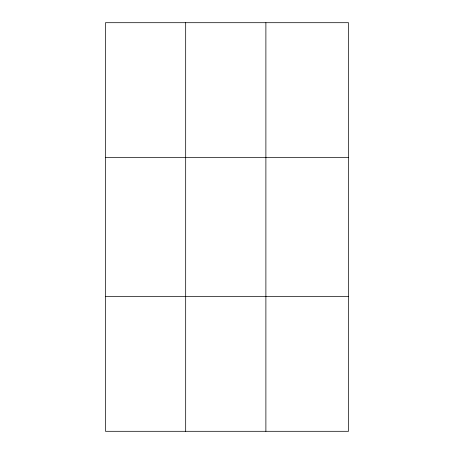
<?xml version="1.0" encoding="UTF-8"?>
<svg xmlns="http://www.w3.org/2000/svg" width="454" height="454" viewBox="0 0 454 454"><rect width="100%" height="100%" fill="white"/><g stroke="black" fill="none" stroke-linecap="round" stroke-linejoin="round"><path stroke-width="0.68" d="M185.68 22.7L185.68 431.3M265.885 22.7L265.885 431.3M348.519 296.462L348.519 431.3L105.481 431.3L105.481 22.7L348.519 22.7L348.519 296.462L105.481 296.462M105.481 157.538L348.519 157.538"/></g></svg>
